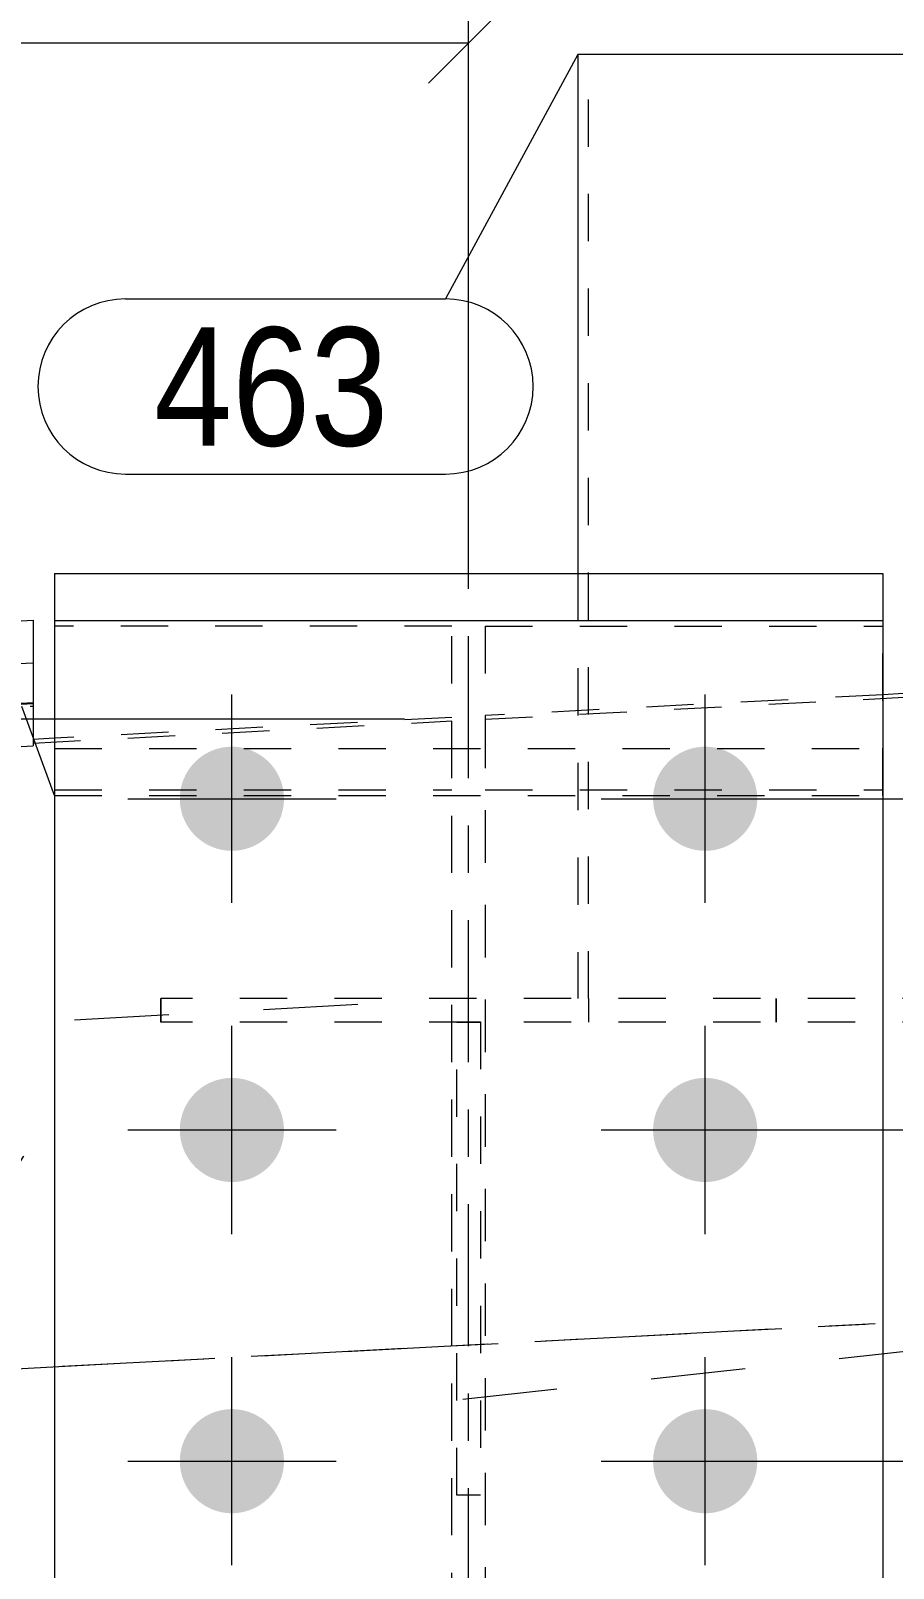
# Model space of a CAD drawing. Header units: millimetres. Extents: x 2 to 825, y 1 to 579.
# Drawn here: x 77.82 to 96.04, y 492.84 to 525.33 of the extents above; entities that cross this region are included whole.
import ezdxf

# ---------------------------------------------------------------- set-up
doc = ezdxf.new("R2010")
doc.units = ezdxf.units.MM
for name, pattern in [('XKITLINE00', [0]), ('XKITLINE01', [4, 1, -1, 1, -1]), ('XKITLINE02', [4, 2, -2]), ('XKITLINE03', [6, 3, -1, 1, -1])]:
    doc.linetypes.add(name, pattern=pattern)
for name, color, linetype, lineweight in [('Bolt', 3, 'Continuous', 0), ('Dimensions', 7, 'Continuous', 0), ('Part', 2, 'Continuous', 0), ('PartMark', 7, 'Continuous', 0)]:
    doc.layers.add(name, color=color, linetype=linetype, lineweight=lineweight)
doc.styles.add('ARIAL', font='ARIAL.TTF')

# ---------------------------------------------------------------- blocks, each defined once
blk = doc.blocks.new('*A60')
at = {"layer": 'Bolt'}
for points in [[(80.965, 509.127), (80.966, 509.154), (80.968, 509.181), (80.97, 509.208), (80.973, 509.235), (80.977, 509.262), (80.981, 509.288), (80.986, 509.315), (80.992, 509.341), (80.998, 509.367), (81.005, 509.394), (81.012, 509.419), (81.02, 509.445), (81.029, 509.471), (81.039, 509.496), (81.049, 509.521), (81.059, 509.546), (81.071, 509.57), (81.082, 509.595), (81.095, 509.619), (81.108, 509.642), (81.121, 509.666), (81.136, 509.689), (81.15, 509.711), (81.166, 509.734), (81.181, 509.755), (81.198, 509.777), (81.215, 509.798), (81.232, 509.819), (81.25, 509.839), (81.268, 509.859), (81.287, 509.878), (81.306, 509.897), (81.326, 509.915), (81.346, 509.933), (81.367, 509.95), (81.388, 509.967), (81.41, 509.984), (81.432, 510), (81.454, 510.015), (81.476, 510.03), (81.499, 510.044), (81.523, 510.057), (81.546, 510.07), (81.57, 510.083), (81.595, 510.095), (81.619, 510.106), (81.644, 510.116), (81.669, 510.126), (81.694, 510.136), (81.72, 510.145), (81.746, 510.153), (81.772, 510.16), (81.798, 510.167), (81.824, 510.173), (81.85, 510.179), (81.877, 510.184), (81.904, 510.188), (81.93, 510.192), (81.957, 510.195), (81.984, 510.197), (82.011, 510.199), (82.038, 510.2), (82.065, 510.2), (82.092, 510.2), (82.119, 510.199), (82.146, 510.197), (82.173, 510.195), (82.2, 510.192), (82.226, 510.188), (82.253, 510.184), (82.28, 510.179), (82.306, 510.173), (82.332, 510.167), (82.358, 510.16), (82.384, 510.153), (82.41, 510.145), (82.436, 510.136), (82.461, 510.126), (82.486, 510.116), (82.511, 510.106), (82.535, 510.095), (82.56, 510.083), (82.583, 510.07), (82.607, 510.057), (82.63, 510.044), (82.653, 510.03), (82.676, 510.015), (82.698, 510), (82.72, 509.984), (82.742, 509.967), (82.763, 509.95), (82.783, 509.933), (82.804, 509.915), (82.823, 509.897), (82.843, 509.878), (82.862, 509.859), (82.88, 509.839), (82.898, 509.819), (82.915, 509.798), (82.932, 509.777), (82.948, 509.755), (82.964, 509.734), (82.98, 509.711), (82.994, 509.689), (83.008, 509.666), (83.022, 509.642), (83.035, 509.619), (83.047, 509.595), (83.059, 509.57), (83.071, 509.546), (83.081, 509.521), (83.091, 509.496), (83.101, 509.471), (83.109, 509.445), (83.118, 509.419), (83.125, 509.394), (83.132, 509.367), (83.138, 509.341), (83.144, 509.315), (83.149, 509.288), (83.153, 509.262), (83.157, 509.235), (83.16, 509.208), (83.162, 509.181), (83.164, 509.154), (83.165, 509.127), (83.165, 509.1), (83.165, 509.073), (83.164, 509.046), (83.162, 509.019), (83.16, 508.992), (83.157, 508.966), (83.153, 508.939), (83.149, 508.912), (83.144, 508.886), (83.138, 508.859), (83.132, 508.833), (83.125, 508.807), (83.118, 508.781), (83.109, 508.755), (83.101, 508.73), (83.091, 508.704), (83.081, 508.679), (83.071, 508.654), (83.059, 508.63), (83.047, 508.606), (83.035, 508.582), (83.022, 508.558), (83.008, 508.535), (82.994, 508.512), (82.98, 508.489), (82.964, 508.467), (82.948, 508.445), (82.932, 508.423), (82.915, 508.402), (82.898, 508.382), (82.88, 508.361), (82.862, 508.342), (82.843, 508.322), (82.823, 508.303), (82.804, 508.285), (82.783, 508.267), (82.763, 508.25), (82.742, 508.233), (82.72, 508.217), (82.698, 508.201), (82.676, 508.186), (82.653, 508.171), (82.63, 508.157), (82.607, 508.143), (82.583, 508.13), (82.56, 508.118), (82.535, 508.106), (82.511, 508.095), (82.486, 508.084), (82.461, 508.074), (82.436, 508.064), (82.41, 508.056), (82.384, 508.048), (82.358, 508.04), (82.332, 508.033), (82.306, 508.027), (82.28, 508.021), (82.253, 508.016), (82.226, 508.012), (82.2, 508.008), (82.173, 508.005), (82.146, 508.003), (82.119, 508.001), (82.092, 508), (82.065, 508), (82.038, 508), (82.011, 508.001), (81.984, 508.003), (81.957, 508.005), (81.93, 508.008), (81.904, 508.012), (81.877, 508.016), (81.85, 508.021), (81.824, 508.027), (81.798, 508.033), (81.772, 508.04), (81.746, 508.048), (81.72, 508.056), (81.694, 508.064), (81.669, 508.074), (81.644, 508.084), (81.619, 508.095), (81.595, 508.106), (81.57, 508.118), (81.546, 508.13), (81.523, 508.143), (81.499, 508.157), (81.476, 508.171), (81.454, 508.186), (81.432, 508.201), (81.41, 508.217), (81.388, 508.233), (81.367, 508.25), (81.346, 508.267), (81.326, 508.285), (81.306, 508.303), (81.287, 508.322), (81.268, 508.342), (81.25, 508.361), (81.232, 508.382), (81.215, 508.402), (81.198, 508.423), (81.181, 508.445), (81.166, 508.467), (81.15, 508.489), (81.136, 508.512), (81.121, 508.535), (81.108, 508.558), (81.095, 508.582), (81.082, 508.606), (81.071, 508.63), (81.059, 508.654), (81.049, 508.679), (81.039, 508.704), (81.029, 508.73), (81.02, 508.755), (81.012, 508.781), (81.005, 508.807), (80.998, 508.833), (80.992, 508.859), (80.986, 508.886), (80.981, 508.912), (80.977, 508.939), (80.973, 508.966), (80.97, 508.992), (80.968, 509.019), (80.966, 509.046), (80.965, 509.073), (80.965, 509.1)], [(90.965, 509.127), (90.966, 509.154), (90.968, 509.181), (90.97, 509.208), (90.973, 509.235), (90.977, 509.262), (90.981, 509.288), (90.986, 509.315), (90.992, 509.341), (90.998, 509.367), (91.005, 509.394), (91.012, 509.419), (91.02, 509.445), (91.029, 509.471), (91.039, 509.496), (91.049, 509.521), (91.059, 509.546), (91.071, 509.57), (91.082, 509.595), (91.095, 509.619), (91.108, 509.642), (91.121, 509.666), (91.136, 509.689), (91.15, 509.711), (91.166, 509.734), (91.181, 509.755), (91.198, 509.777), (91.215, 509.798), (91.232, 509.819), (91.25, 509.839), (91.268, 509.859), (91.287, 509.878), (91.306, 509.897), (91.326, 509.915), (91.346, 509.933), (91.367, 509.95), (91.388, 509.967), (91.41, 509.984), (91.432, 510), (91.454, 510.015), (91.476, 510.03), (91.499, 510.044), (91.523, 510.057), (91.546, 510.07), (91.57, 510.083), (91.595, 510.095), (91.619, 510.106), (91.644, 510.116), (91.669, 510.126), (91.694, 510.136), (91.72, 510.145), (91.746, 510.153), (91.772, 510.16), (91.798, 510.167), (91.824, 510.173), (91.85, 510.179), (91.877, 510.184), (91.904, 510.188), (91.93, 510.192), (91.957, 510.195), (91.984, 510.197), (92.011, 510.199), (92.038, 510.2), (92.065, 510.2), (92.092, 510.2), (92.119, 510.199), (92.146, 510.197), (92.173, 510.195), (92.2, 510.192), (92.226, 510.188), (92.253, 510.184), (92.28, 510.179), (92.306, 510.173), (92.332, 510.167), (92.358, 510.16), (92.384, 510.153), (92.41, 510.145), (92.436, 510.136), (92.461, 510.126), (92.486, 510.116), (92.511, 510.106), (92.535, 510.095), (92.56, 510.083), (92.583, 510.07), (92.607, 510.057), (92.63, 510.044), (92.653, 510.03), (92.676, 510.015), (92.698, 510), (92.72, 509.984), (92.742, 509.967), (92.763, 509.95), (92.783, 509.933), (92.804, 509.915), (92.823, 509.897), (92.843, 509.878), (92.862, 509.859), (92.88, 509.839), (92.898, 509.819), (92.915, 509.798), (92.932, 509.777), (92.948, 509.755), (92.964, 509.734), (92.98, 509.711), (92.994, 509.689), (93.008, 509.666), (93.022, 509.642), (93.035, 509.619), (93.047, 509.595), (93.059, 509.57), (93.071, 509.546), (93.081, 509.521), (93.091, 509.496), (93.101, 509.471), (93.109, 509.445), (93.118, 509.419), (93.125, 509.394), (93.132, 509.367), (93.138, 509.341), (93.144, 509.315), (93.149, 509.288), (93.153, 509.262), (93.157, 509.235), (93.16, 509.208), (93.162, 509.181), (93.164, 509.154), (93.165, 509.127), (93.165, 509.1), (93.165, 509.073), (93.164, 509.046), (93.162, 509.019), (93.16, 508.992), (93.157, 508.966), (93.153, 508.939), (93.149, 508.912), (93.144, 508.886), (93.138, 508.859), (93.132, 508.833), (93.125, 508.807), (93.118, 508.781), (93.109, 508.755), (93.101, 508.73), (93.091, 508.704), (93.081, 508.679), (93.071, 508.654), (93.059, 508.63), (93.047, 508.606), (93.035, 508.582), (93.022, 508.558), (93.008, 508.535), (92.994, 508.512), (92.98, 508.489), (92.964, 508.467), (92.948, 508.445), (92.932, 508.423), (92.915, 508.402), (92.898, 508.382), (92.88, 508.361), (92.862, 508.342), (92.843, 508.322), (92.823, 508.303), (92.804, 508.285), (92.783, 508.267), (92.763, 508.25), (92.742, 508.233), (92.72, 508.217), (92.698, 508.201), (92.676, 508.186), (92.653, 508.171), (92.63, 508.157), (92.607, 508.143), (92.583, 508.13), (92.56, 508.118), (92.535, 508.106), (92.511, 508.095), (92.486, 508.084), (92.461, 508.074), (92.436, 508.064), (92.41, 508.056), (92.384, 508.048), (92.358, 508.04), (92.332, 508.033), (92.306, 508.027), (92.28, 508.021), (92.253, 508.016), (92.226, 508.012), (92.2, 508.008), (92.173, 508.005), (92.146, 508.003), (92.119, 508.001), (92.092, 508), (92.065, 508), (92.038, 508), (92.011, 508.001), (91.984, 508.003), (91.957, 508.005), (91.93, 508.008), (91.904, 508.012), (91.877, 508.016), (91.85, 508.021), (91.824, 508.027), (91.798, 508.033), (91.772, 508.04), (91.746, 508.048), (91.72, 508.056), (91.694, 508.064), (91.669, 508.074), (91.644, 508.084), (91.619, 508.095), (91.595, 508.106), (91.57, 508.118), (91.546, 508.13), (91.523, 508.143), (91.499, 508.157), (91.476, 508.171), (91.454, 508.186), (91.432, 508.201), (91.41, 508.217), (91.388, 508.233), (91.367, 508.25), (91.346, 508.267), (91.326, 508.285), (91.306, 508.303), (91.287, 508.322), (91.268, 508.342), (91.25, 508.361), (91.232, 508.382), (91.215, 508.402), (91.198, 508.423), (91.181, 508.445), (91.166, 508.467), (91.15, 508.489), (91.136, 508.512), (91.121, 508.535), (91.108, 508.558), (91.095, 508.582), (91.082, 508.606), (91.071, 508.63), (91.059, 508.654), (91.049, 508.679), (91.039, 508.704), (91.029, 508.73), (91.02, 508.755), (91.012, 508.781), (91.005, 508.807), (90.998, 508.833), (90.992, 508.859), (90.986, 508.886), (90.981, 508.912), (90.977, 508.939), (90.973, 508.966), (90.97, 508.992), (90.968, 509.019), (90.966, 509.046), (90.965, 509.073), (90.965, 509.1)], [(80.965, 502.127), (80.966, 502.154), (80.968, 502.181), (80.97, 502.208), (80.973, 502.235), (80.977, 502.262), (80.981, 502.288), (80.986, 502.315), (80.992, 502.341), (80.998, 502.367), (81.005, 502.394), (81.012, 502.419), (81.02, 502.445), (81.029, 502.471), (81.039, 502.496), (81.049, 502.521), (81.059, 502.546), (81.071, 502.57), (81.082, 502.595), (81.095, 502.619), (81.108, 502.642), (81.121, 502.666), (81.136, 502.689), (81.15, 502.711), (81.166, 502.734), (81.181, 502.755), (81.198, 502.777), (81.215, 502.798), (81.232, 502.819), (81.25, 502.839), (81.268, 502.859), (81.287, 502.878), (81.306, 502.897), (81.326, 502.915), (81.346, 502.933), (81.367, 502.95), (81.388, 502.967), (81.41, 502.984), (81.432, 503), (81.454, 503.015), (81.476, 503.03), (81.499, 503.044), (81.523, 503.057), (81.546, 503.07), (81.57, 503.083), (81.595, 503.095), (81.619, 503.106), (81.644, 503.116), (81.669, 503.126), (81.694, 503.136), (81.72, 503.145), (81.746, 503.153), (81.772, 503.16), (81.798, 503.167), (81.824, 503.173), (81.85, 503.179), (81.877, 503.184), (81.904, 503.188), (81.93, 503.192), (81.957, 503.195), (81.984, 503.197), (82.011, 503.199), (82.038, 503.2), (82.065, 503.2), (82.092, 503.2), (82.119, 503.199), (82.146, 503.197), (82.173, 503.195), (82.2, 503.192), (82.226, 503.188), (82.253, 503.184), (82.28, 503.179), (82.306, 503.173), (82.332, 503.167), (82.358, 503.16), (82.384, 503.153), (82.41, 503.145), (82.436, 503.136), (82.461, 503.126), (82.486, 503.116), (82.511, 503.106), (82.535, 503.095), (82.56, 503.083), (82.583, 503.07), (82.607, 503.057), (82.63, 503.044), (82.653, 503.03), (82.676, 503.015), (82.698, 503), (82.72, 502.984), (82.742, 502.967), (82.763, 502.95), (82.783, 502.933), (82.804, 502.915), (82.823, 502.897), (82.843, 502.878), (82.862, 502.859), (82.88, 502.839), (82.898, 502.819), (82.915, 502.798), (82.932, 502.777), (82.948, 502.755), (82.964, 502.734), (82.98, 502.711), (82.994, 502.689), (83.008, 502.666), (83.022, 502.642), (83.035, 502.619), (83.047, 502.595), (83.059, 502.57), (83.071, 502.546), (83.081, 502.521), (83.091, 502.496), (83.101, 502.471), (83.109, 502.445), (83.118, 502.419), (83.125, 502.394), (83.132, 502.367), (83.138, 502.341), (83.144, 502.315), (83.149, 502.288), (83.153, 502.262), (83.157, 502.235), (83.16, 502.208), (83.162, 502.181), (83.164, 502.154), (83.165, 502.127), (83.165, 502.1), (83.165, 502.073), (83.164, 502.046), (83.162, 502.019), (83.16, 501.992), (83.157, 501.966), (83.153, 501.939), (83.149, 501.912), (83.144, 501.886), (83.138, 501.859), (83.132, 501.833), (83.125, 501.807), (83.118, 501.781), (83.109, 501.755), (83.101, 501.73), (83.091, 501.704), (83.081, 501.679), (83.071, 501.654), (83.059, 501.63), (83.047, 501.606), (83.035, 501.582), (83.022, 501.558), (83.008, 501.535), (82.994, 501.512), (82.98, 501.489), (82.964, 501.467), (82.948, 501.445), (82.932, 501.423), (82.915, 501.402), (82.898, 501.382), (82.88, 501.361), (82.862, 501.342), (82.843, 501.322), (82.823, 501.303), (82.804, 501.285), (82.783, 501.267), (82.763, 501.25), (82.742, 501.233), (82.72, 501.217), (82.698, 501.201), (82.676, 501.186), (82.653, 501.171), (82.63, 501.157), (82.607, 501.143), (82.583, 501.13), (82.56, 501.118), (82.535, 501.106), (82.511, 501.095), (82.486, 501.084), (82.461, 501.074), (82.436, 501.064), (82.41, 501.056), (82.384, 501.048), (82.358, 501.04), (82.332, 501.033), (82.306, 501.027), (82.28, 501.021), (82.253, 501.016), (82.226, 501.012), (82.2, 501.008), (82.173, 501.005), (82.146, 501.003), (82.119, 501.001), (82.092, 501), (82.065, 501), (82.038, 501), (82.011, 501.001), (81.984, 501.003), (81.957, 501.005), (81.93, 501.008), (81.904, 501.012), (81.877, 501.016), (81.85, 501.021), (81.824, 501.027), (81.798, 501.033), (81.772, 501.04), (81.746, 501.048), (81.72, 501.056), (81.694, 501.064), (81.669, 501.074), (81.644, 501.084), (81.619, 501.095), (81.595, 501.106), (81.57, 501.118), (81.546, 501.13), (81.523, 501.143), (81.499, 501.157), (81.476, 501.171), (81.454, 501.186), (81.432, 501.201), (81.41, 501.217), (81.388, 501.233), (81.367, 501.25), (81.346, 501.267), (81.326, 501.285), (81.306, 501.303), (81.287, 501.322), (81.268, 501.342), (81.25, 501.361), (81.232, 501.382), (81.215, 501.402), (81.198, 501.423), (81.181, 501.445), (81.166, 501.467), (81.15, 501.489), (81.136, 501.512), (81.121, 501.535), (81.108, 501.558), (81.095, 501.582), (81.082, 501.606), (81.071, 501.63), (81.059, 501.654), (81.049, 501.679), (81.039, 501.704), (81.029, 501.73), (81.02, 501.755), (81.012, 501.781), (81.005, 501.807), (80.998, 501.833), (80.992, 501.859), (80.986, 501.886), (80.981, 501.912), (80.977, 501.939), (80.973, 501.966), (80.97, 501.992), (80.968, 502.019), (80.966, 502.046), (80.965, 502.073), (80.965, 502.1)], [(90.965, 502.127), (90.966, 502.154), (90.968, 502.181), (90.97, 502.208), (90.973, 502.235), (90.977, 502.262), (90.981, 502.288), (90.986, 502.315), (90.992, 502.341), (90.998, 502.367), (91.005, 502.394), (91.012, 502.419), (91.02, 502.445), (91.029, 502.471), (91.039, 502.496), (91.049, 502.521), (91.059, 502.546), (91.071, 502.57), (91.082, 502.595), (91.095, 502.619), (91.108, 502.642), (91.121, 502.666), (91.136, 502.689), (91.15, 502.711), (91.166, 502.734), (91.181, 502.755), (91.198, 502.777), (91.215, 502.798), (91.232, 502.819), (91.25, 502.839), (91.268, 502.859), (91.287, 502.878), (91.306, 502.897), (91.326, 502.915), (91.346, 502.933), (91.367, 502.95), (91.388, 502.967), (91.41, 502.984), (91.432, 503), (91.454, 503.015), (91.476, 503.03), (91.499, 503.044), (91.523, 503.057), (91.546, 503.07), (91.57, 503.083), (91.595, 503.095), (91.619, 503.106), (91.644, 503.116), (91.669, 503.126), (91.694, 503.136), (91.72, 503.145), (91.746, 503.153), (91.772, 503.16), (91.798, 503.167), (91.824, 503.173), (91.85, 503.179), (91.877, 503.184), (91.904, 503.188), (91.93, 503.192), (91.957, 503.195), (91.984, 503.197), (92.011, 503.199), (92.038, 503.2), (92.065, 503.2), (92.092, 503.2), (92.119, 503.199), (92.146, 503.197), (92.173, 503.195), (92.2, 503.192), (92.226, 503.188), (92.253, 503.184), (92.28, 503.179), (92.306, 503.173), (92.332, 503.167), (92.358, 503.16), (92.384, 503.153), (92.41, 503.145), (92.436, 503.136), (92.461, 503.126), (92.486, 503.116), (92.511, 503.106), (92.535, 503.095), (92.56, 503.083), (92.583, 503.07), (92.607, 503.057), (92.63, 503.044), (92.653, 503.03), (92.676, 503.015), (92.698, 503), (92.72, 502.984), (92.742, 502.967), (92.763, 502.95), (92.783, 502.933), (92.804, 502.915), (92.823, 502.897), (92.843, 502.878), (92.862, 502.859), (92.88, 502.839), (92.898, 502.819), (92.915, 502.798), (92.932, 502.777), (92.948, 502.755), (92.964, 502.734), (92.98, 502.711), (92.994, 502.689), (93.008, 502.666), (93.022, 502.642), (93.035, 502.619), (93.047, 502.595), (93.059, 502.57), (93.071, 502.546), (93.081, 502.521), (93.091, 502.496), (93.101, 502.471), (93.109, 502.445), (93.118, 502.419), (93.125, 502.394), (93.132, 502.367), (93.138, 502.341), (93.144, 502.315), (93.149, 502.288), (93.153, 502.262), (93.157, 502.235), (93.16, 502.208), (93.162, 502.181), (93.164, 502.154), (93.165, 502.127), (93.165, 502.1), (93.165, 502.073), (93.164, 502.046), (93.162, 502.019), (93.16, 501.992), (93.157, 501.966), (93.153, 501.939), (93.149, 501.912), (93.144, 501.886), (93.138, 501.859), (93.132, 501.833), (93.125, 501.807), (93.118, 501.781), (93.109, 501.755), (93.101, 501.73), (93.091, 501.704), (93.081, 501.679), (93.071, 501.654), (93.059, 501.63), (93.047, 501.606), (93.035, 501.582), (93.022, 501.558), (93.008, 501.535), (92.994, 501.512), (92.98, 501.489), (92.964, 501.467), (92.948, 501.445), (92.932, 501.423), (92.915, 501.402), (92.898, 501.382), (92.88, 501.361), (92.862, 501.342), (92.843, 501.322), (92.823, 501.303), (92.804, 501.285), (92.783, 501.267), (92.763, 501.25), (92.742, 501.233), (92.72, 501.217), (92.698, 501.201), (92.676, 501.186), (92.653, 501.171), (92.63, 501.157), (92.607, 501.143), (92.583, 501.13), (92.56, 501.118), (92.535, 501.106), (92.511, 501.095), (92.486, 501.084), (92.461, 501.074), (92.436, 501.064), (92.41, 501.056), (92.384, 501.048), (92.358, 501.04), (92.332, 501.033), (92.306, 501.027), (92.28, 501.021), (92.253, 501.016), (92.226, 501.012), (92.2, 501.008), (92.173, 501.005), (92.146, 501.003), (92.119, 501.001), (92.092, 501), (92.065, 501), (92.038, 501), (92.011, 501.001), (91.984, 501.003), (91.957, 501.005), (91.93, 501.008), (91.904, 501.012), (91.877, 501.016), (91.85, 501.021), (91.824, 501.027), (91.798, 501.033), (91.772, 501.04), (91.746, 501.048), (91.72, 501.056), (91.694, 501.064), (91.669, 501.074), (91.644, 501.084), (91.619, 501.095), (91.595, 501.106), (91.57, 501.118), (91.546, 501.13), (91.523, 501.143), (91.499, 501.157), (91.476, 501.171), (91.454, 501.186), (91.432, 501.201), (91.41, 501.217), (91.388, 501.233), (91.367, 501.25), (91.346, 501.267), (91.326, 501.285), (91.306, 501.303), (91.287, 501.322), (91.268, 501.342), (91.25, 501.361), (91.232, 501.382), (91.215, 501.402), (91.198, 501.423), (91.181, 501.445), (91.166, 501.467), (91.15, 501.489), (91.136, 501.512), (91.121, 501.535), (91.108, 501.558), (91.095, 501.582), (91.082, 501.606), (91.071, 501.63), (91.059, 501.654), (91.049, 501.679), (91.039, 501.704), (91.029, 501.73), (91.02, 501.755), (91.012, 501.781), (91.005, 501.807), (90.998, 501.833), (90.992, 501.859), (90.986, 501.886), (90.981, 501.912), (90.977, 501.939), (90.973, 501.966), (90.97, 501.992), (90.968, 502.019), (90.966, 502.046), (90.965, 502.073), (90.965, 502.1)], [(80.965, 495.127), (80.966, 495.154), (80.968, 495.181), (80.97, 495.208), (80.973, 495.235), (80.977, 495.262), (80.981, 495.288), (80.986, 495.315), (80.992, 495.341), (80.998, 495.367), (81.005, 495.394), (81.012, 495.419), (81.02, 495.445), (81.029, 495.471), (81.039, 495.496), (81.049, 495.521), (81.059, 495.546), (81.071, 495.57), (81.082, 495.595), (81.095, 495.619), (81.108, 495.642), (81.121, 495.666), (81.136, 495.689), (81.15, 495.711), (81.166, 495.734), (81.181, 495.755), (81.198, 495.777), (81.215, 495.798), (81.232, 495.819), (81.25, 495.839), (81.268, 495.859), (81.287, 495.878), (81.306, 495.897), (81.326, 495.915), (81.346, 495.933), (81.367, 495.95), (81.388, 495.967), (81.41, 495.984), (81.432, 496), (81.454, 496.015), (81.476, 496.03), (81.499, 496.044), (81.523, 496.057), (81.546, 496.07), (81.57, 496.083), (81.595, 496.095), (81.619, 496.106), (81.644, 496.116), (81.669, 496.126), (81.694, 496.136), (81.72, 496.145), (81.746, 496.153), (81.772, 496.16), (81.798, 496.167), (81.824, 496.173), (81.85, 496.179), (81.877, 496.184), (81.904, 496.188), (81.93, 496.192), (81.957, 496.195), (81.984, 496.197), (82.011, 496.199), (82.038, 496.2), (82.065, 496.2), (82.092, 496.2), (82.119, 496.199), (82.146, 496.197), (82.173, 496.195), (82.2, 496.192), (82.226, 496.188), (82.253, 496.184), (82.28, 496.179), (82.306, 496.173), (82.332, 496.167), (82.358, 496.16), (82.384, 496.153), (82.41, 496.145), (82.436, 496.136), (82.461, 496.126), (82.486, 496.116), (82.511, 496.106), (82.535, 496.095), (82.56, 496.083), (82.583, 496.07), (82.607, 496.057), (82.63, 496.044), (82.653, 496.03), (82.676, 496.015), (82.698, 496), (82.72, 495.984), (82.742, 495.967), (82.763, 495.95), (82.783, 495.933), (82.804, 495.915), (82.823, 495.897), (82.843, 495.878), (82.862, 495.859), (82.88, 495.839), (82.898, 495.819), (82.915, 495.798), (82.932, 495.777), (82.948, 495.755), (82.964, 495.734), (82.98, 495.711), (82.994, 495.689), (83.008, 495.666), (83.022, 495.642), (83.035, 495.619), (83.047, 495.595), (83.059, 495.57), (83.071, 495.546), (83.081, 495.521), (83.091, 495.496), (83.101, 495.471), (83.109, 495.445), (83.118, 495.419), (83.125, 495.394), (83.132, 495.367), (83.138, 495.341), (83.144, 495.315), (83.149, 495.288), (83.153, 495.262), (83.157, 495.235), (83.16, 495.208), (83.162, 495.181), (83.164, 495.154), (83.165, 495.127), (83.165, 495.1), (83.165, 495.073), (83.164, 495.046), (83.162, 495.019), (83.16, 494.992), (83.157, 494.966), (83.153, 494.939), (83.149, 494.912), (83.144, 494.886), (83.138, 494.859), (83.132, 494.833), (83.125, 494.807), (83.118, 494.781), (83.109, 494.755), (83.101, 494.73), (83.091, 494.704), (83.081, 494.679), (83.071, 494.654), (83.059, 494.63), (83.047, 494.606), (83.035, 494.582), (83.022, 494.558), (83.008, 494.535), (82.994, 494.512), (82.98, 494.489), (82.964, 494.467), (82.948, 494.445), (82.932, 494.423), (82.915, 494.402), (82.898, 494.382), (82.88, 494.361), (82.862, 494.342), (82.843, 494.322), (82.823, 494.303), (82.804, 494.285), (82.783, 494.267), (82.763, 494.25), (82.742, 494.233), (82.72, 494.217), (82.698, 494.201), (82.676, 494.186), (82.653, 494.171), (82.63, 494.157), (82.607, 494.143), (82.583, 494.13), (82.56, 494.118), (82.535, 494.106), (82.511, 494.095), (82.486, 494.084), (82.461, 494.074), (82.436, 494.064), (82.41, 494.056), (82.384, 494.048), (82.358, 494.04), (82.332, 494.033), (82.306, 494.027), (82.28, 494.021), (82.253, 494.016), (82.226, 494.012), (82.2, 494.008), (82.173, 494.005), (82.146, 494.003), (82.119, 494.001), (82.092, 494), (82.065, 494), (82.038, 494), (82.011, 494.001), (81.984, 494.003), (81.957, 494.005), (81.93, 494.008), (81.904, 494.012), (81.877, 494.016), (81.85, 494.021), (81.824, 494.027), (81.798, 494.033), (81.772, 494.04), (81.746, 494.048), (81.72, 494.056), (81.694, 494.064), (81.669, 494.074), (81.644, 494.084), (81.619, 494.095), (81.595, 494.106), (81.57, 494.118), (81.546, 494.13), (81.523, 494.143), (81.499, 494.157), (81.476, 494.171), (81.454, 494.186), (81.432, 494.201), (81.41, 494.217), (81.388, 494.233), (81.367, 494.25), (81.346, 494.267), (81.326, 494.285), (81.306, 494.303), (81.287, 494.322), (81.268, 494.342), (81.25, 494.361), (81.232, 494.382), (81.215, 494.402), (81.198, 494.423), (81.181, 494.445), (81.166, 494.467), (81.15, 494.489), (81.136, 494.512), (81.121, 494.535), (81.108, 494.558), (81.095, 494.582), (81.082, 494.606), (81.071, 494.63), (81.059, 494.654), (81.049, 494.679), (81.039, 494.704), (81.029, 494.73), (81.02, 494.755), (81.012, 494.781), (81.005, 494.807), (80.998, 494.833), (80.992, 494.859), (80.986, 494.886), (80.981, 494.912), (80.977, 494.939), (80.973, 494.966), (80.97, 494.992), (80.968, 495.019), (80.966, 495.046), (80.965, 495.073), (80.965, 495.1)], [(90.965, 495.127), (90.966, 495.154), (90.968, 495.181), (90.97, 495.208), (90.973, 495.235), (90.977, 495.262), (90.981, 495.288), (90.986, 495.315), (90.992, 495.341), (90.998, 495.367), (91.005, 495.394), (91.012, 495.419), (91.02, 495.445), (91.029, 495.471), (91.039, 495.496), (91.049, 495.521), (91.059, 495.546), (91.071, 495.57), (91.082, 495.595), (91.095, 495.619), (91.108, 495.642), (91.121, 495.666), (91.136, 495.689), (91.15, 495.711), (91.166, 495.734), (91.181, 495.755), (91.198, 495.777), (91.215, 495.798), (91.232, 495.819), (91.25, 495.839), (91.268, 495.859), (91.287, 495.878), (91.306, 495.897), (91.326, 495.915), (91.346, 495.933), (91.367, 495.95), (91.388, 495.967), (91.41, 495.984), (91.432, 496), (91.454, 496.015), (91.476, 496.03), (91.499, 496.044), (91.523, 496.057), (91.546, 496.07), (91.57, 496.083), (91.595, 496.095), (91.619, 496.106), (91.644, 496.116), (91.669, 496.126), (91.694, 496.136), (91.72, 496.145), (91.746, 496.153), (91.772, 496.16), (91.798, 496.167), (91.824, 496.173), (91.85, 496.179), (91.877, 496.184), (91.904, 496.188), (91.93, 496.192), (91.957, 496.195), (91.984, 496.197), (92.011, 496.199), (92.038, 496.2), (92.065, 496.2), (92.092, 496.2), (92.119, 496.199), (92.146, 496.197), (92.173, 496.195), (92.2, 496.192), (92.226, 496.188), (92.253, 496.184), (92.28, 496.179), (92.306, 496.173), (92.332, 496.167), (92.358, 496.16), (92.384, 496.153), (92.41, 496.145), (92.436, 496.136), (92.461, 496.126), (92.486, 496.116), (92.511, 496.106), (92.535, 496.095), (92.56, 496.083), (92.583, 496.07), (92.607, 496.057), (92.63, 496.044), (92.653, 496.03), (92.676, 496.015), (92.698, 496), (92.72, 495.984), (92.742, 495.967), (92.763, 495.95), (92.783, 495.933), (92.804, 495.915), (92.823, 495.897), (92.843, 495.878), (92.862, 495.859), (92.88, 495.839), (92.898, 495.819), (92.915, 495.798), (92.932, 495.777), (92.948, 495.755), (92.964, 495.734), (92.98, 495.711), (92.994, 495.689), (93.008, 495.666), (93.022, 495.642), (93.035, 495.619), (93.047, 495.595), (93.059, 495.57), (93.071, 495.546), (93.081, 495.521), (93.091, 495.496), (93.101, 495.471), (93.109, 495.445), (93.118, 495.419), (93.125, 495.394), (93.132, 495.367), (93.138, 495.341), (93.144, 495.315), (93.149, 495.288), (93.153, 495.262), (93.157, 495.235), (93.16, 495.208), (93.162, 495.181), (93.164, 495.154), (93.165, 495.127), (93.165, 495.1), (93.165, 495.073), (93.164, 495.046), (93.162, 495.019), (93.16, 494.992), (93.157, 494.966), (93.153, 494.939), (93.149, 494.912), (93.144, 494.886), (93.138, 494.859), (93.132, 494.833), (93.125, 494.807), (93.118, 494.781), (93.109, 494.755), (93.101, 494.73), (93.091, 494.704), (93.081, 494.679), (93.071, 494.654), (93.059, 494.63), (93.047, 494.606), (93.035, 494.582), (93.022, 494.558), (93.008, 494.535), (92.994, 494.512), (92.98, 494.489), (92.964, 494.467), (92.948, 494.445), (92.932, 494.423), (92.915, 494.402), (92.898, 494.382), (92.88, 494.361), (92.862, 494.342), (92.843, 494.322), (92.823, 494.303), (92.804, 494.285), (92.783, 494.267), (92.763, 494.25), (92.742, 494.233), (92.72, 494.217), (92.698, 494.201), (92.676, 494.186), (92.653, 494.171), (92.63, 494.157), (92.607, 494.143), (92.583, 494.13), (92.56, 494.118), (92.535, 494.106), (92.511, 494.095), (92.486, 494.084), (92.461, 494.074), (92.436, 494.064), (92.41, 494.056), (92.384, 494.048), (92.358, 494.04), (92.332, 494.033), (92.306, 494.027), (92.28, 494.021), (92.253, 494.016), (92.226, 494.012), (92.2, 494.008), (92.173, 494.005), (92.146, 494.003), (92.119, 494.001), (92.092, 494), (92.065, 494), (92.038, 494), (92.011, 494.001), (91.984, 494.003), (91.957, 494.005), (91.93, 494.008), (91.904, 494.012), (91.877, 494.016), (91.85, 494.021), (91.824, 494.027), (91.798, 494.033), (91.772, 494.04), (91.746, 494.048), (91.72, 494.056), (91.694, 494.064), (91.669, 494.074), (91.644, 494.084), (91.619, 494.095), (91.595, 494.106), (91.57, 494.118), (91.546, 494.13), (91.523, 494.143), (91.499, 494.157), (91.476, 494.171), (91.454, 494.186), (91.432, 494.201), (91.41, 494.217), (91.388, 494.233), (91.367, 494.25), (91.346, 494.267), (91.326, 494.285), (91.306, 494.303), (91.287, 494.322), (91.268, 494.342), (91.25, 494.361), (91.232, 494.382), (91.215, 494.402), (91.198, 494.423), (91.181, 494.445), (91.166, 494.467), (91.15, 494.489), (91.136, 494.512), (91.121, 494.535), (91.108, 494.558), (91.095, 494.582), (91.082, 494.606), (91.071, 494.63), (91.059, 494.654), (91.049, 494.679), (91.039, 494.704), (91.029, 494.73), (91.02, 494.755), (91.012, 494.781), (91.005, 494.807), (90.998, 494.833), (90.992, 494.859), (90.986, 494.886), (90.981, 494.912), (90.977, 494.939), (90.973, 494.966), (90.97, 494.992), (90.968, 495.019), (90.966, 495.046), (90.965, 495.073), (90.965, 495.1)]]:
    blk.add_hatch(color=3, dxfattribs=at).paths.add_polyline_path(points, flags=17)
at = {"layer": 'Bolt', "color": 3, "linetype": 'XKITLINE00', "lineweight": 0}
for p, q in [((82.065, 506.9), (82.065, 511.3)), ((92.065, 506.9), (92.065, 511.3)), ((79.865, 509.1), (84.265, 509.1)), ((89.865, 509.1), (94.265, 509.1)), ((82.065, 499.9), (82.065, 504.3)), ((92.065, 499.9), (92.065, 504.3)), ((79.865, 502.1), (84.265, 502.1)), ((89.865, 502.1), (94.265, 502.1)), ((82.065, 492.9), (82.065, 497.3)), ((92.065, 492.9), (92.065, 497.3)), ((79.865, 495.1), (84.265, 495.1)), ((89.865, 495.1), (94.265, 495.1))]:
    blk.add_line(p, q, dxfattribs=at)
blk = doc.blocks.new('*A75')
at = {"layer": 'Part', "color": 7, "linetype": 'XKITLINE03', "lineweight": 0}
blk.add_line((87.065, 425.533), (87.065, 521.017), dxfattribs=at)
at = {"layer": 'Part', "color": 2, "linetype": 'XKITLINE00', "lineweight": 0}
for p, q in [((95.815, 512.863), (78.315, 512.863)), ((78.315, 512.863), (78.315, 425.533)), ((95.815, 512.863), (95.815, 484.876))]:
    blk.add_line(p, q, dxfattribs=at)
at = {"layer": 'Part', "color": 7, "linetype": 'XKITLINE01', "lineweight": 0}
for p, q in [((86.715, 512.747), (78.315, 512.747)), ((86.715, 425.533), (86.715, 512.747)), ((87.415, 512.747), (87.415, 425.533)), ((87.415, 512.747), (95.815, 512.747)), ((95.815, 512.747), (95.815, 483.886)), ((78.315, 509.287), (86.715, 509.287)), ((87.415, 509.287), (95.815, 509.287)), ((78.315, 509.171), (95.815, 509.171))]:
    blk.add_line(p, q, dxfattribs=at)
blk = doc.blocks.new('*A76')
at = {"layer": 'Part', "color": 7, "linetype": 'XKITLINE01', "lineweight": 0}
for p, q in [((101.232, 504.881), (80.565, 504.881)), ((80.565, 504.881), (80.565, 504.381)), ((80.565, 504.381), (80.565, 504.881)), ((89.61, 504.381), (89.61, 504.881)), ((93.565, 504.881), (93.565, 504.381)), ((93.565, 504.381), (93.565, 504.881)), ((101.232, 504.881), (101.232, 504.381)), ((101.232, 504.381), (80.565, 504.381))]:
    blk.add_line(p, q, dxfattribs=at)
blk = doc.blocks.new('*A77')
at = {"layer": 'Part', "color": 7, "linetype": 'XKITLINE01', "lineweight": 0}
for p, q in [((86.815, 494.381), (86.815, 504.382)), ((86.815, 504.382), (87.315, 504.382)), ((86.815, 504.381), (87.315, 504.381)), ((87.315, 504.382), (87.315, 494.381)), ((87.315, 494.381), (86.815, 494.381))]:
    blk.add_line(p, q, dxfattribs=at)
blk = doc.blocks.new('*A78')
at = {"layer": 'Part', "color": 2, "linetype": 'XKITLINE00', "lineweight": 0}
for p, q in [((101.232, 524.831), (89.376, 524.831)), ((89.376, 524.831), (89.376, 513.857)), ((101.008, 524.831), (101.008, 514.089)), ((101.232, 524.831), (101.232, 514.1))]:
    blk.add_line(p, q, dxfattribs=at)
at = {"layer": 'Part', "color": 7, "linetype": 'XKITLINE01', "lineweight": 0}
for p, q in [((89.6, 504.881), (89.6, 524.831)), ((101.008, 514.089), (101.008, 504.881)), ((101.232, 514.1), (101.232, 504.881)), ((89.376, 513.857), (89.376, 504.881)), ((101.232, 504.881), (89.376, 504.881))]:
    blk.add_line(p, q, dxfattribs=at)
blk = doc.blocks.new('*A79')
at = {"layer": 'Part', "color": 2, "linetype": 'XKITLINE00', "lineweight": 0}
for p, q in [((78.315, 513.857), (78.315, 512.863)), ((78.315, 513.857), (95.815, 513.857)), ((95.815, 513.857), (95.815, 512.863)), ((95.815, 512.863), (78.315, 512.863))]:
    blk.add_line(p, q, dxfattribs=at)
at = {"layer": 'Part', "color": 7, "linetype": 'XKITLINE01', "lineweight": 0}
for p, q in [((78.315, 512.863), (78.315, 509.171)), ((95.815, 509.171), (95.815, 512.863)), ((78.315, 510.165), (95.815, 510.165)), ((78.315, 509.171), (95.815, 509.171))]:
    blk.add_line(p, q, dxfattribs=at)
blk = doc.blocks.new('*A101')
at = {"layer": 'Part', "color": 7, "linetype": 'XKITLINE01', "lineweight": 0}
for p, q in [((95.815, 511.299), (87.415, 510.857)), ((87.415, 510.781), (96.262, 511.246)), ((87.415, 510.857), (87.415, 481.779))]:
    blk.add_line(p, q, dxfattribs=at)
at = {"layer": 'Part', "color": 2, "linetype": 'XKITLINE00', "lineweight": 0}
blk.add_line((96.262, 511.322), (95.815, 511.299), dxfattribs=at)
at = {"layer": 'Part', "color": 7, "linetype": 'XKITLINE03', "lineweight": 0}
blk.add_line((78.476, 497.106), (121.389, 499.363), dxfattribs=at)
blk = doc.blocks.new('*A102')
at = {"layer": 'Part', "color": 2, "linetype": 'XKITLINE00', "lineweight": 0}
for p, q in [((58.317, 511.842), (77.868, 512.871)), ((77.868, 512.871), (77.868, 510.355)), ((58.317, 510.947), (77.868, 511.976)), ((58.317, 510.947), (58.317, 511.842)), ((61.534, 510.275), (77.868, 511.134)), ((61.534, 510.275), (58.317, 510.947)), ((61.534, 510.275), (61.534, 483.072)), ((78.315, 510.378), (77.868, 510.355)), ((78.315, 483.955), (58.317, 482.903)), ((78.315, 483.06), (58.317, 482.008)), ((58.317, 482.008), (58.317, 482.903)), ((65.042, 480.601), (58.317, 482.008)), ((78.315, 481.3), (65.042, 480.601))]:
    blk.add_line(p, q, dxfattribs=at)
at = {"layer": 'Part', "color": 7, "linetype": 'XKITLINE01', "lineweight": 0}
for p, q in [((58.317, 511.842), (65.042, 510.436)), ((61.825, 510.214), (77.868, 511.058)), ((65.042, 510.436), (77.868, 511.111)), ((86.715, 510.82), (78.315, 510.378)), ((86.715, 481.742), (86.715, 510.82)), ((77.868, 510.278), (86.715, 510.744)), ((65.042, 509.541), (61.825, 510.214)), ((61.825, 510.214), (61.825, 482.169)), ((65.042, 510.436), (65.042, 509.541)), ((65.042, 509.541), (77.868, 510.216)), ((77.868, 510.355), (77.868, 510.216)), ((86.715, 484.397), (78.315, 483.955)), ((61.534, 482.23), (86.715, 483.555)), ((61.825, 482.169), (86.715, 483.479)), ((86.715, 483.502), (78.315, 483.06)), ((58.317, 482.903), (61.534, 482.23)), ((61.534, 483.072), (61.534, 482.23)), ((65.042, 481.496), (86.715, 482.637)), ((61.825, 482.169), (65.042, 481.496)), ((86.715, 481.742), (78.315, 481.3)), ((65.042, 481.496), (65.042, 480.601))]:
    blk.add_line(p, q, dxfattribs=at)
at = {"layer": 'Part', "color": 7, "linetype": 'XKITLINE03', "lineweight": 0}
blk.add_line((52.741, 495.752), (95.653, 498.009), dxfattribs=at)
blk = doc.blocks.new('*A238')
at = {"layer": 'Dimensions', "color": 7, "linetype": 'XKITLINE00', "lineweight": 0}
for p, q in [((93.065, 509.1), (149.465, 509.1)), ((93.065, 502.1), (149.465, 502.1))]:
    blk.add_line(p, q, dxfattribs=at)
blk = doc.blocks.new('*A239')
at = {"layer": 'Dimensions', "color": 7, "linetype": 'XKITLINE00', "lineweight": 0}
for p, q in [((93.065, 502.1), (149.465, 502.1)), ((93.065, 495.1), (149.465, 495.1))]:
    blk.add_line(p, q, dxfattribs=at)
blk = doc.blocks.new('*A240')
at = {"layer": 'Dimensions', "color": 7, "linetype": 'XKITLINE00', "lineweight": 0}
blk.add_line((93.065, 495.1), (149.465, 495.1), dxfattribs=at)
blk = doc.blocks.new('*A243')
at = {"layer": 'Dimensions', "color": 7, "linetype": 'XKITLINE00', "lineweight": 0}
for p, q in [((61.68, 512.139), (61.68, 527.923)), ((87.065, 513.863), (87.065, 527.923)), ((62.528, 525.921), (60.831, 524.224)), ((87.913, 525.921), (86.216, 524.224)), ((61.68, 525.073), (87.065, 525.073))]:
    blk.add_line(p, q, dxfattribs=at)
at = {"layer": 'Dimensions', "color": 3}
for p in [(61.68, 525.073), (87.065, 525.073)]:
    blk.add_point(p, dxfattribs=at)
at = {"layer": 'Dimensions', "color": 3, "style": 'ARIAL', "width": 0.85}
blk.add_text('254', height=3, dxfattribs=at).set_placement((71.035, 526.423))
blk = doc.blocks.new('*A246')
at = {"layer": 'Dimensions', "color": 7, "linetype": 'XKITLINE00', "lineweight": 0}
for p, q in [((87.065, 513.863), (87.065, 539.923)), ((89.6, 525.831), (89.6, 539.923)), ((87.913, 537.921), (86.216, 536.224)), ((90.448, 537.921), (88.751, 536.224)), ((87.065, 537.073), (89.6, 537.073))]:
    blk.add_line(p, q, dxfattribs=at)
at = {"layer": 'Dimensions', "color": 3}
for p in [(87.065, 537.073), (89.6, 537.073)]:
    blk.add_point(p, dxfattribs=at)
at = {"layer": 'Dimensions', "color": 3, "style": 'ARIAL', "width": 0.85}
blk.add_text('25', height=3, dxfattribs=at).set_placement((86.107, 538.423))
blk = doc.blocks.new('*A250')
at = {"layer": 'Dimensions', "color": 7, "linetype": 'XKITLINE00', "lineweight": 0}
blk.add_line((85.715, 510.782), (24.215, 510.782), dxfattribs=at)
blk = doc.blocks.new('*A251')
at = {"layer": 'Dimensions', "color": 7, "linetype": 'XKITLINE00', "lineweight": 0}
blk.add_line((85.715, 510.782), (24.215, 510.782), dxfattribs=at)
blk = doc.blocks.new('*A253')
at = {"layer": 'Dimensions', "color": 7, "linetype": 'XKITLINE00', "lineweight": 0}
blk.add_line((93.065, 509.1), (149.915, 509.1), dxfattribs=at)
blk = doc.blocks.new('*A269')
at = {"layer": 'PartMark', "color": 7, "linetype": 'XKITLINE02', "lineweight": 0}
for p, q in [((69.152, 519.428), (75.914, 519.428)), ((69.152, 515.728), (75.914, 515.728)), ((78.315, 509.171), (75.914, 515.728))]:
    blk.add_line(p, q, dxfattribs=at)
for centre, start, end in [((69.152, 517.578), 90, 270), ((75.914, 517.578), 270, 90)]:
    blk.add_arc(centre, 1.85, start, end, dxfattribs=at)
at = {"layer": 'PartMark', "color": 3, "style": 'ARIAL', "width": 0.85}
blk.add_text('408', height=2.5, dxfattribs=at).set_placement((69.752, 516.328))
blk = doc.blocks.new('*A270')
at = {"layer": 'PartMark', "color": 7, "linetype": 'XKITLINE00', "lineweight": 0}
for p, q in [((89.376, 524.831), (86.581, 519.662)), ((79.818, 519.662), (86.581, 519.662)), ((79.818, 515.962), (86.581, 515.962))]:
    blk.add_line(p, q, dxfattribs=at)
for centre, start, end in [((79.818, 517.812), 90, 270), ((86.581, 517.812), 270, 90)]:
    blk.add_arc(centre, 1.85, start, end, dxfattribs=at)
at = {"layer": 'PartMark', "color": 3, "style": 'ARIAL', "width": 0.85}
blk.add_text('463', height=2.5, dxfattribs=at).set_placement((80.418, 516.562))
blk = doc.blocks.new('*A271')
at = {"layer": 'PartMark', "color": 7, "linetype": 'XKITLINE02', "lineweight": 0}
for p, q in [((98.536, 501.366), (105.299, 501.366)), ((86.944, 496.411), (98.536, 497.666)), ((98.536, 497.666), (105.299, 497.666))]:
    blk.add_line(p, q, dxfattribs=at)
for centre, start, end in [((98.536, 499.516), 90, 270), ((105.299, 499.516), 270, 90)]:
    blk.add_arc(centre, 1.85, start, end, dxfattribs=at)
at = {"layer": 'PartMark', "color": 3, "style": 'ARIAL', "width": 0.85}
blk.add_text('505', height=2.5, dxfattribs=at).set_placement((99.136, 498.266))
blk = doc.blocks.new('*A272')
at = {"layer": 'PartMark', "color": 7, "linetype": 'XKITLINE02', "lineweight": 0}
for p, q in [((84.728, 504.752), (76.034, 504.273)), ((69.271, 504.273), (76.034, 504.273)), ((69.271, 500.573), (76.034, 500.573))]:
    blk.add_line(p, q, dxfattribs=at)
for centre, start, end in [((69.271, 502.423), 90, 270), ((76.034, 502.423), 270, 90)]:
    blk.add_arc(centre, 1.85, start, end, dxfattribs=at)
at = {"layer": 'PartMark', "color": 3, "style": 'ARIAL', "width": 0.85}
blk.add_text('477', height=2.5, dxfattribs=at).set_placement((69.871, 501.173))

msp = doc.modelspace()

# ---------------------------------------------------------------- block references
at = {"lineweight": 0}
for name in ['*A246', '*A243', '*A270', '*A78', '*A269', '*A251', '*A253', '*A250', '*A101', '*A79', '*A238', '*A102', '*A60', '*A239', '*A272', '*A76', '*A77', '*A271', '*A240']:
    msp.add_blockref(name, (0, 0), dxfattribs=at)
at = {"layer": 'Part', "lineweight": 0}
msp.add_blockref('*A75', (0, 0), dxfattribs=at)

doc.saveas('drawing.dxf')
